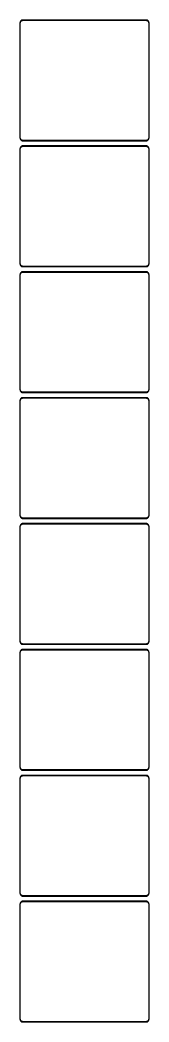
# Model space of a CAD drawing. Header units: metres. Extents: x -112 to 112, y 3180 to 6456.
# Drawn here: x -112 to 112, y 4713 to 6456 of the extents above; entities that cross this region are included whole.
import ezdxf

# ---------------------------------------------------------------- set-up
doc = ezdxf.new("R2010")
doc.units = ezdxf.units.M

msp = doc.modelspace()

# ---------------------------------------------------------------- linework, layer by layer
for p, q in [((-112.461, 6451.63), (-112.5, 6451)), ((-112.5, 6451), (-112.5, 6251)), ((-112.343, 6452.24), (-112.461, 6451.63)), ((-112.149, 6452.84), (-112.343, 6452.24)), ((-111.882, 6453.41), (-112.149, 6452.84)), ((-112, 6450.75), (-111.963, 6451.35)), ((-112, 6251.25), (-112, 6450.75)), ((-111.963, 6451.35), (-111.851, 6451.93)), ((-111.545, 6453.94), (-111.882, 6453.41)), ((-111.851, 6451.93), (-111.666, 6452.5)), ((-111.666, 6452.5), (-111.412, 6453.04)), ((-111.145, 6454.42), (-111.545, 6453.94)), ((-111.412, 6453.04), (-111.093, 6453.54)), ((-110.687, 6454.85), (-111.145, 6454.42)), ((-111.093, 6453.54), (-110.713, 6454)), ((-110.713, 6454), (-110.278, 6454.41)), ((-110.179, 6455.22), (-110.687, 6454.85)), ((-110.278, 6454.41), (-109.795, 6454.76)), ((-109.629, 6455.52), (-110.179, 6455.22)), ((-109.795, 6454.76), (-109.272, 6455.05)), ((-109.045, 6455.76), (-109.629, 6455.52)), ((-109.272, 6455.05), (-108.718, 6455.27)), ((-108.437, 6455.91), (-109.045, 6455.76)), ((-108.718, 6455.27), (-108.14, 6455.42)), ((-107.814, 6455.99), (-108.437, 6455.91)), ((-108.14, 6455.42), (-107.548, 6455.49)), ((107.814, 6455.99), (-107.814, 6455.99)), ((-107.548, 6455.49), (107.548, 6455.49)), ((107.548, 6455.49), (108.14, 6455.42)), ((108.437, 6455.91), (107.814, 6455.99)), ((108.14, 6455.42), (108.718, 6455.27)), ((109.045, 6455.76), (108.437, 6455.91)), ((108.718, 6455.27), (109.272, 6455.05)), ((109.629, 6455.52), (109.045, 6455.76)), ((109.272, 6455.05), (109.795, 6454.76)), ((110.179, 6455.22), (109.629, 6455.52)), ((109.795, 6454.76), (110.278, 6454.41)), ((110.687, 6454.85), (110.179, 6455.22)), ((110.278, 6454.41), (110.713, 6454)), ((111.145, 6454.42), (110.687, 6454.85)), ((110.713, 6454), (111.093, 6453.54)), ((111.093, 6453.54), (111.412, 6453.04)), ((111.545, 6453.94), (111.145, 6454.42)), ((111.412, 6453.04), (111.666, 6452.5)), ((111.882, 6453.41), (111.545, 6453.94)), ((111.666, 6452.5), (111.851, 6451.93)), ((111.851, 6451.93), (111.963, 6451.35)), ((112.149, 6452.84), (111.882, 6453.41)), ((111.963, 6451.35), (112, 6450.75)), ((112, 6450.75), (112, 6251.25)), ((112.343, 6452.24), (112.149, 6452.84)), ((112.461, 6451.63), (112.343, 6452.24)), ((112.5, 6451), (112.461, 6451.63)), ((112.5, 6251), (112.5, 6451)), ((-112.5, 6251), (-112.461, 6250.37)), ((-112.461, 6250.37), (-112.343, 6249.76)), ((-112.343, 6249.76), (-112.149, 6249.16)), ((-112.149, 6249.16), (-111.882, 6248.59)), ((-111.963, 6250.65), (-112, 6251.25)), ((-111.851, 6250.07), (-111.963, 6250.65)), ((-111.882, 6248.59), (-111.545, 6248.06)), ((-111.666, 6249.5), (-111.851, 6250.07)), ((-111.412, 6248.96), (-111.666, 6249.5)), ((-111.545, 6248.06), (-111.145, 6247.58)), ((-111.093, 6248.46), (-111.412, 6248.96)), ((-111.145, 6247.58), (-110.687, 6247.15)), ((-110.713, 6248), (-111.093, 6248.46)), ((-110.278, 6247.59), (-110.713, 6248)), ((-110.687, 6247.15), (-110.179, 6246.78)), ((-109.795, 6247.24), (-110.278, 6247.59)), ((-110.179, 6246.78), (-109.629, 6246.48)), ((-109.272, 6246.95), (-109.795, 6247.24)), ((-109.629, 6246.48), (-109.045, 6246.24)), ((-108.718, 6246.73), (-109.272, 6246.95)), ((-109.045, 6246.24), (-108.437, 6246.09)), ((-108.14, 6246.58), (-108.718, 6246.73)), ((-108.437, 6246.09), (-107.814, 6246.01)), ((-107.548, 6246.51), (-108.14, 6246.58)), ((-107.814, 6246.01), (107.814, 6246.01)), ((107.548, 6246.51), (-107.548, 6246.51)), ((108.14, 6246.58), (107.548, 6246.51)), ((107.814, 6246.01), (108.437, 6246.09)), ((108.718, 6246.73), (108.14, 6246.58)), ((108.437, 6246.09), (109.045, 6246.24)), ((109.272, 6246.95), (108.718, 6246.73)), ((109.045, 6246.24), (109.629, 6246.48)), ((109.795, 6247.24), (109.272, 6246.95)), ((109.629, 6246.48), (110.179, 6246.78)), ((110.278, 6247.59), (109.795, 6247.24)), ((110.179, 6246.78), (110.687, 6247.15)), ((110.713, 6248), (110.278, 6247.59)), ((110.687, 6247.15), (111.145, 6247.58)), ((111.093, 6248.46), (110.713, 6248)), ((111.412, 6248.96), (111.093, 6248.46)), ((111.145, 6247.58), (111.545, 6248.06)), ((111.666, 6249.5), (111.412, 6248.96)), ((111.545, 6248.06), (111.882, 6248.59)), ((111.851, 6250.07), (111.666, 6249.5)), ((111.963, 6250.65), (111.851, 6250.07)), ((111.882, 6248.59), (112.149, 6249.16)), ((112, 6251.25), (111.963, 6250.65)), ((112.149, 6249.16), (112.343, 6249.76)), ((112.343, 6249.76), (112.461, 6250.37)), ((112.461, 6250.37), (112.5, 6251)), ((-112.461, 6232.63), (-112.5, 6232)), ((-112.5, 6232), (-112.5, 6032)), ((-112.343, 6233.24), (-112.461, 6232.63)), ((-112.149, 6233.84), (-112.343, 6233.24)), ((-111.882, 6234.41), (-112.149, 6233.84)), ((-112, 6231.75), (-111.963, 6232.35)), ((-112, 6032.25), (-112, 6231.75)), ((-111.963, 6232.35), (-111.851, 6232.93)), ((-111.545, 6234.94), (-111.882, 6234.41)), ((-111.851, 6232.93), (-111.666, 6233.5)), ((-111.666, 6233.5), (-111.412, 6234.04)), ((-111.145, 6235.42), (-111.545, 6234.94)), ((-111.412, 6234.04), (-111.093, 6234.54)), ((-110.687, 6235.85), (-111.145, 6235.42)), ((-111.093, 6234.54), (-110.713, 6235)), ((-110.713, 6235), (-110.278, 6235.41)), ((-110.179, 6236.22), (-110.687, 6235.85)), ((-110.278, 6235.41), (-109.795, 6235.76)), ((-109.629, 6236.52), (-110.179, 6236.22)), ((-109.795, 6235.76), (-109.272, 6236.05)), ((-109.045, 6236.76), (-109.629, 6236.52)), ((-109.272, 6236.05), (-108.718, 6236.27)), ((-108.437, 6236.91), (-109.045, 6236.76)), ((-108.718, 6236.27), (-108.14, 6236.42)), ((-107.814, 6236.99), (-108.437, 6236.91)), ((-108.14, 6236.42), (-107.548, 6236.49)), ((107.814, 6236.99), (-107.814, 6236.99)), ((-107.548, 6236.49), (107.548, 6236.49)), ((107.548, 6236.49), (108.14, 6236.42)), ((108.437, 6236.91), (107.814, 6236.99)), ((108.14, 6236.42), (108.718, 6236.27)), ((109.045, 6236.76), (108.437, 6236.91)), ((108.718, 6236.27), (109.272, 6236.05)), ((109.629, 6236.52), (109.045, 6236.76)), ((109.272, 6236.05), (109.795, 6235.76)), ((110.179, 6236.22), (109.629, 6236.52)), ((109.795, 6235.76), (110.278, 6235.41)), ((110.687, 6235.85), (110.179, 6236.22)), ((110.278, 6235.41), (110.713, 6235)), ((111.145, 6235.42), (110.687, 6235.85)), ((110.713, 6235), (111.093, 6234.54)), ((111.093, 6234.54), (111.412, 6234.04)), ((111.545, 6234.94), (111.145, 6235.42)), ((111.412, 6234.04), (111.666, 6233.5)), ((111.882, 6234.41), (111.545, 6234.94)), ((111.666, 6233.5), (111.851, 6232.93)), ((111.851, 6232.93), (111.963, 6232.35)), ((112.149, 6233.84), (111.882, 6234.41)), ((111.963, 6232.35), (112, 6231.75)), ((112, 6231.75), (112, 6032.25)), ((112.343, 6233.24), (112.149, 6233.84)), ((112.461, 6232.63), (112.343, 6233.24)), ((112.5, 6232), (112.461, 6232.63)), ((112.5, 6032), (112.5, 6232)), ((-112.5, 6032), (-112.461, 6031.37)), ((-112.461, 6031.37), (-112.343, 6030.76)), ((-112.343, 6030.76), (-112.149, 6030.16)), ((-111.963, 6031.65), (-112, 6032.25)), ((-111.851, 6031.07), (-111.963, 6031.65)), ((-111.666, 6030.5), (-111.851, 6031.07)), ((111.851, 6031.07), (111.666, 6030.5)), ((111.963, 6031.65), (111.851, 6031.07)), ((112, 6032.25), (111.963, 6031.65)), ((112.149, 6030.16), (112.343, 6030.76)), ((112.343, 6030.76), (112.461, 6031.37)), ((112.461, 6031.37), (112.5, 6032)), ((-112.461, 6013.63), (-112.5, 6013)), ((-112.343, 6014.24), (-112.461, 6013.63)), ((-112.149, 6014.84), (-112.343, 6014.24)), ((-112.149, 6030.16), (-111.882, 6029.59)), ((-111.882, 6015.41), (-112.149, 6014.84)), ((-112, 6012.75), (-111.963, 6013.35)), ((-111.963, 6013.35), (-111.851, 6013.93)), ((-111.882, 6029.59), (-111.545, 6029.06)), ((-111.545, 6015.94), (-111.882, 6015.41)), ((-111.851, 6013.93), (-111.666, 6014.5)), ((-111.412, 6029.96), (-111.666, 6030.5)), ((-111.666, 6014.5), (-111.412, 6015.04)), ((-111.545, 6029.06), (-111.145, 6028.58)), ((-111.145, 6016.42), (-111.545, 6015.94)), ((-111.093, 6029.46), (-111.412, 6029.96)), ((-111.412, 6015.04), (-111.093, 6015.54)), ((-111.145, 6028.58), (-110.687, 6028.15)), ((-110.687, 6016.85), (-111.145, 6016.42)), ((-110.713, 6029), (-111.093, 6029.46)), ((-111.093, 6015.54), (-110.713, 6016)), ((-110.278, 6028.59), (-110.713, 6029)), ((-110.713, 6016), (-110.278, 6016.41)), ((-110.687, 6028.15), (-110.179, 6027.78)), ((-110.179, 6017.22), (-110.687, 6016.85)), ((-109.795, 6028.24), (-110.278, 6028.59)), ((-110.278, 6016.41), (-109.795, 6016.76)), ((-110.179, 6027.78), (-109.629, 6027.48)), ((-109.629, 6017.52), (-110.179, 6017.22)), ((-109.272, 6027.95), (-109.795, 6028.24)), ((-109.795, 6016.76), (-109.272, 6017.05)), ((-109.629, 6027.48), (-109.045, 6027.24)), ((-109.045, 6017.76), (-109.629, 6017.52)), ((-108.718, 6027.73), (-109.272, 6027.95)), ((-109.272, 6017.05), (-108.718, 6017.27)), ((-109.045, 6027.24), (-108.437, 6027.09)), ((-108.437, 6017.91), (-109.045, 6017.76)), ((-108.14, 6027.58), (-108.718, 6027.73)), ((-108.718, 6017.27), (-108.14, 6017.42)), ((-108.437, 6027.09), (-107.814, 6027.01)), ((-107.814, 6017.99), (-108.437, 6017.91)), ((-107.548, 6027.51), (-108.14, 6027.58)), ((-108.14, 6017.42), (-107.548, 6017.49)), ((-107.814, 6027.01), (107.814, 6027.01)), ((107.814, 6017.99), (-107.814, 6017.99)), ((107.548, 6027.51), (-107.548, 6027.51)), ((-107.548, 6017.49), (107.548, 6017.49)), ((108.14, 6027.58), (107.548, 6027.51)), ((107.548, 6017.49), (108.14, 6017.42)), ((107.814, 6027.01), (108.437, 6027.09)), ((108.437, 6017.91), (107.814, 6017.99)), ((108.718, 6027.73), (108.14, 6027.58)), ((108.14, 6017.42), (108.718, 6017.27)), ((108.437, 6027.09), (109.045, 6027.24)), ((109.045, 6017.76), (108.437, 6017.91)), ((109.272, 6027.95), (108.718, 6027.73)), ((108.718, 6017.27), (109.272, 6017.05)), ((109.045, 6027.24), (109.629, 6027.48)), ((109.629, 6017.52), (109.045, 6017.76)), ((109.795, 6028.24), (109.272, 6027.95)), ((109.272, 6017.05), (109.795, 6016.76)), ((109.629, 6027.48), (110.179, 6027.78)), ((110.179, 6017.22), (109.629, 6017.52)), ((110.278, 6028.59), (109.795, 6028.24)), ((109.795, 6016.76), (110.278, 6016.41)), ((110.179, 6027.78), (110.687, 6028.15)), ((110.687, 6016.85), (110.179, 6017.22)), ((110.713, 6029), (110.278, 6028.59)), ((110.278, 6016.41), (110.713, 6016)), ((110.687, 6028.15), (111.145, 6028.58)), ((111.145, 6016.42), (110.687, 6016.85)), ((111.093, 6029.46), (110.713, 6029)), ((110.713, 6016), (111.093, 6015.54)), ((111.412, 6029.96), (111.093, 6029.46)), ((111.093, 6015.54), (111.412, 6015.04)), ((111.145, 6028.58), (111.545, 6029.06)), ((111.545, 6015.94), (111.145, 6016.42)), ((111.666, 6030.5), (111.412, 6029.96)), ((111.412, 6015.04), (111.666, 6014.5)), ((111.545, 6029.06), (111.882, 6029.59)), ((111.882, 6015.41), (111.545, 6015.94)), ((111.666, 6014.5), (111.851, 6013.93)), ((111.851, 6013.93), (111.963, 6013.35)), ((111.882, 6029.59), (112.149, 6030.16)), ((112.149, 6014.84), (111.882, 6015.41)), ((111.963, 6013.35), (112, 6012.75)), ((112.343, 6014.24), (112.149, 6014.84)), ((112.461, 6013.63), (112.343, 6014.24)), ((112.5, 6013), (112.461, 6013.63)), ((-112.5, 6013), (-112.5, 5813)), ((-112, 5813.25), (-112, 6012.75)), ((112, 6012.75), (112, 5813.25)), ((112.5, 5813), (112.5, 6013)), ((-112.5, 5813), (-112.461, 5812.37)), ((-112.461, 5812.37), (-112.343, 5811.76)), ((-112.343, 5811.76), (-112.149, 5811.16)), ((-112.149, 5811.16), (-111.882, 5810.59)), ((-111.963, 5812.65), (-112, 5813.25)), ((-111.851, 5812.07), (-111.963, 5812.65)), ((-111.882, 5810.59), (-111.545, 5810.06)), ((-111.666, 5811.5), (-111.851, 5812.07)), ((-111.412, 5810.96), (-111.666, 5811.5)), ((-111.545, 5810.06), (-111.145, 5809.58)), ((-111.093, 5810.46), (-111.412, 5810.96)), ((-111.145, 5809.58), (-110.687, 5809.15)), ((-110.713, 5810), (-111.093, 5810.46)), ((-110.278, 5809.59), (-110.713, 5810)), ((-110.687, 5809.15), (-110.179, 5808.78)), ((-109.795, 5809.24), (-110.278, 5809.59)), ((-110.179, 5808.78), (-109.629, 5808.48)), ((-109.272, 5808.95), (-109.795, 5809.24)), ((-109.629, 5808.48), (-109.045, 5808.24)), ((-108.718, 5808.73), (-109.272, 5808.95)), ((-109.045, 5808.24), (-108.437, 5808.09)), ((-108.14, 5808.58), (-108.718, 5808.73)), ((-108.437, 5808.09), (-107.814, 5808.01)), ((-107.548, 5808.51), (-108.14, 5808.58)), ((-107.814, 5808.01), (107.814, 5808.01)), ((107.548, 5808.51), (-107.548, 5808.51)), ((108.14, 5808.58), (107.548, 5808.51)), ((107.814, 5808.01), (108.437, 5808.09)), ((108.718, 5808.73), (108.14, 5808.58)), ((108.437, 5808.09), (109.045, 5808.24)), ((109.272, 5808.95), (108.718, 5808.73)), ((109.045, 5808.24), (109.629, 5808.48)), ((109.795, 5809.24), (109.272, 5808.95)), ((109.629, 5808.48), (110.179, 5808.78)), ((110.278, 5809.59), (109.795, 5809.24)), ((110.179, 5808.78), (110.687, 5809.15)), ((110.713, 5810), (110.278, 5809.59)), ((110.687, 5809.15), (111.145, 5809.58)), ((111.093, 5810.46), (110.713, 5810)), ((111.412, 5810.96), (111.093, 5810.46)), ((111.145, 5809.58), (111.545, 5810.06)), ((111.666, 5811.5), (111.412, 5810.96)), ((111.545, 5810.06), (111.882, 5810.59)), ((111.851, 5812.07), (111.666, 5811.5)), ((111.963, 5812.65), (111.851, 5812.07)), ((111.882, 5810.59), (112.149, 5811.16)), ((112, 5813.25), (111.963, 5812.65)), ((112.149, 5811.16), (112.343, 5811.76)), ((112.343, 5811.76), (112.461, 5812.37)), ((112.461, 5812.37), (112.5, 5813)), ((-112.461, 5794.63), (-112.5, 5794)), ((-112.5, 5794), (-112.5, 5594)), ((-112.343, 5795.24), (-112.461, 5794.63)), ((-112.149, 5795.84), (-112.343, 5795.24)), ((-111.882, 5796.41), (-112.149, 5795.84)), ((-112, 5793.75), (-111.963, 5794.35)), ((-112, 5594.25), (-112, 5793.75)), ((-111.963, 5794.35), (-111.851, 5794.93)), ((-111.545, 5796.94), (-111.882, 5796.41)), ((-111.851, 5794.93), (-111.666, 5795.5)), ((-111.666, 5795.5), (-111.412, 5796.04)), ((-111.145, 5797.42), (-111.545, 5796.94)), ((-111.412, 5796.04), (-111.093, 5796.54)), ((-110.687, 5797.85), (-111.145, 5797.42)), ((-111.093, 5796.54), (-110.713, 5797)), ((-110.713, 5797), (-110.278, 5797.41)), ((-110.179, 5798.22), (-110.687, 5797.85)), ((-110.278, 5797.41), (-109.795, 5797.76)), ((-109.629, 5798.52), (-110.179, 5798.22)), ((-109.795, 5797.76), (-109.272, 5798.05)), ((-109.045, 5798.76), (-109.629, 5798.52)), ((-109.272, 5798.05), (-108.718, 5798.27)), ((-108.437, 5798.91), (-109.045, 5798.76)), ((-108.718, 5798.27), (-108.14, 5798.42)), ((-107.814, 5798.99), (-108.437, 5798.91)), ((-108.14, 5798.42), (-107.548, 5798.49)), ((107.814, 5798.99), (-107.814, 5798.99)), ((-107.548, 5798.49), (107.548, 5798.49)), ((107.548, 5798.49), (108.14, 5798.42)), ((108.437, 5798.91), (107.814, 5798.99)), ((108.14, 5798.42), (108.718, 5798.27)), ((109.045, 5798.76), (108.437, 5798.91)), ((108.718, 5798.27), (109.272, 5798.05)), ((109.629, 5798.52), (109.045, 5798.76)), ((109.272, 5798.05), (109.795, 5797.76)), ((110.179, 5798.22), (109.629, 5798.52)), ((109.795, 5797.76), (110.278, 5797.41)), ((110.687, 5797.85), (110.179, 5798.22)), ((110.278, 5797.41), (110.713, 5797)), ((111.145, 5797.42), (110.687, 5797.85)), ((110.713, 5797), (111.093, 5796.54)), ((111.093, 5796.54), (111.412, 5796.04)), ((111.545, 5796.94), (111.145, 5797.42)), ((111.412, 5796.04), (111.666, 5795.5)), ((111.882, 5796.41), (111.545, 5796.94)), ((111.666, 5795.5), (111.851, 5794.93)), ((111.851, 5794.93), (111.963, 5794.35)), ((112.149, 5795.84), (111.882, 5796.41)), ((111.963, 5794.35), (112, 5793.75)), ((112, 5793.75), (112, 5594.25)), ((112.343, 5795.24), (112.149, 5795.84)), ((112.461, 5794.63), (112.343, 5795.24)), ((112.5, 5794), (112.461, 5794.63)), ((112.5, 5594), (112.5, 5794)), ((-112.5, 5594), (-112.461, 5593.37)), ((-112.461, 5593.37), (-112.343, 5592.76)), ((-112.343, 5592.76), (-112.149, 5592.16)), ((-112.149, 5592.16), (-111.882, 5591.59)), ((-111.963, 5593.65), (-112, 5594.25)), ((-111.851, 5593.07), (-111.963, 5593.65)), ((-111.882, 5591.59), (-111.545, 5591.06)), ((-111.545, 5577.94), (-111.882, 5577.41)), ((-111.666, 5592.5), (-111.851, 5593.07)), ((-111.412, 5591.96), (-111.666, 5592.5)), ((-111.545, 5591.06), (-111.145, 5590.58)), ((-111.145, 5578.42), (-111.545, 5577.94)), ((-111.093, 5591.46), (-111.412, 5591.96)), ((-111.412, 5577.04), (-111.093, 5577.54)), ((-111.145, 5590.58), (-110.687, 5590.15)), ((-110.687, 5578.85), (-111.145, 5578.42)), ((-110.713, 5591), (-111.093, 5591.46)), ((-111.093, 5577.54), (-110.713, 5578)), ((-110.278, 5590.59), (-110.713, 5591)), ((-110.713, 5578), (-110.278, 5578.41)), ((-110.687, 5590.15), (-110.179, 5589.78)), ((-110.179, 5579.22), (-110.687, 5578.85)), ((-109.795, 5590.24), (-110.278, 5590.59)), ((-110.278, 5578.41), (-109.795, 5578.76)), ((-110.179, 5589.78), (-109.629, 5589.48)), ((-109.629, 5579.52), (-110.179, 5579.22)), ((-109.272, 5589.95), (-109.795, 5590.24)), ((-109.795, 5578.76), (-109.272, 5579.05)), ((-109.629, 5589.48), (-109.045, 5589.24)), ((-109.045, 5579.76), (-109.629, 5579.52)), ((-108.718, 5589.73), (-109.272, 5589.95)), ((-109.272, 5579.05), (-108.718, 5579.27)), ((-109.045, 5589.24), (-108.437, 5589.09)), ((-108.437, 5579.91), (-109.045, 5579.76)), ((-108.14, 5589.58), (-108.718, 5589.73)), ((-108.718, 5579.27), (-108.14, 5579.42)), ((-108.437, 5589.09), (-107.814, 5589.01)), ((-107.814, 5579.99), (-108.437, 5579.91)), ((-107.548, 5589.51), (-108.14, 5589.58)), ((-108.14, 5579.42), (-107.548, 5579.49)), ((-107.814, 5589.01), (107.814, 5589.01)), ((107.814, 5579.99), (-107.814, 5579.99)), ((107.548, 5589.51), (-107.548, 5589.51)), ((-107.548, 5579.49), (107.548, 5579.49)), ((108.14, 5589.58), (107.548, 5589.51)), ((107.548, 5579.49), (108.14, 5579.42)), ((107.814, 5589.01), (108.437, 5589.09)), ((108.437, 5579.91), (107.814, 5579.99)), ((108.718, 5589.73), (108.14, 5589.58)), ((108.14, 5579.42), (108.718, 5579.27)), ((108.437, 5589.09), (109.045, 5589.24)), ((109.045, 5579.76), (108.437, 5579.91)), ((109.272, 5589.95), (108.718, 5589.73)), ((108.718, 5579.27), (109.272, 5579.05)), ((109.045, 5589.24), (109.629, 5589.48)), ((109.629, 5579.52), (109.045, 5579.76)), ((109.795, 5590.24), (109.272, 5589.95)), ((109.272, 5579.05), (109.795, 5578.76)), ((109.629, 5589.48), (110.179, 5589.78)), ((110.179, 5579.22), (109.629, 5579.52)), ((110.278, 5590.59), (109.795, 5590.24)), ((109.795, 5578.76), (110.278, 5578.41)), ((110.179, 5589.78), (110.687, 5590.15)), ((110.687, 5578.85), (110.179, 5579.22)), ((110.713, 5591), (110.278, 5590.59)), ((110.278, 5578.41), (110.713, 5578)), ((110.687, 5590.15), (111.145, 5590.58)), ((111.145, 5578.42), (110.687, 5578.85)), ((111.093, 5591.46), (110.713, 5591)), ((110.713, 5578), (111.093, 5577.54)), ((111.412, 5591.96), (111.093, 5591.46)), ((111.093, 5577.54), (111.412, 5577.04)), ((111.145, 5590.58), (111.545, 5591.06)), ((111.545, 5577.94), (111.145, 5578.42)), ((111.666, 5592.5), (111.412, 5591.96)), ((111.545, 5591.06), (111.882, 5591.59)), ((111.882, 5577.41), (111.545, 5577.94)), ((111.851, 5593.07), (111.666, 5592.5)), ((111.963, 5593.65), (111.851, 5593.07)), ((111.882, 5591.59), (112.149, 5592.16)), ((112, 5594.25), (111.963, 5593.65)), ((112.149, 5592.16), (112.343, 5592.76)), ((112.343, 5592.76), (112.461, 5593.37)), ((112.461, 5593.37), (112.5, 5594)), ((-112.461, 5575.63), (-112.5, 5575)), ((-112.5, 5575), (-112.5, 5375)), ((-112.343, 5576.24), (-112.461, 5575.63)), ((-112.149, 5576.84), (-112.343, 5576.24)), ((-111.882, 5577.41), (-112.149, 5576.84)), ((-112, 5574.75), (-111.963, 5575.35)), ((-112, 5375.25), (-112, 5574.75)), ((-111.963, 5575.35), (-111.851, 5575.93)), ((-111.851, 5575.93), (-111.666, 5576.5)), ((-111.666, 5576.5), (-111.412, 5577.04)), ((111.412, 5577.04), (111.666, 5576.5)), ((111.666, 5576.5), (111.851, 5575.93)), ((111.851, 5575.93), (111.963, 5575.35)), ((112.149, 5576.84), (111.882, 5577.41)), ((111.963, 5575.35), (112, 5574.75)), ((112, 5574.75), (112, 5375.25)), ((112.343, 5576.24), (112.149, 5576.84)), ((112.461, 5575.63), (112.343, 5576.24)), ((112.5, 5575), (112.461, 5575.63)), ((112.5, 5375), (112.5, 5575)), ((-112.5, 5375), (-112.461, 5374.37)), ((-112.461, 5374.37), (-112.343, 5373.76)), ((-112.343, 5373.76), (-112.149, 5373.16)), ((-112.149, 5373.16), (-111.882, 5372.59)), ((-111.963, 5374.65), (-112, 5375.25)), ((-111.851, 5374.07), (-111.963, 5374.65)), ((-111.882, 5372.59), (-111.545, 5372.06)), ((-111.666, 5373.5), (-111.851, 5374.07)), ((-111.412, 5372.96), (-111.666, 5373.5)), ((-111.545, 5372.06), (-111.145, 5371.58)), ((-111.093, 5372.46), (-111.412, 5372.96)), ((-111.145, 5371.58), (-110.687, 5371.15)), ((-110.713, 5372), (-111.093, 5372.46)), ((-110.278, 5371.59), (-110.713, 5372)), ((-110.687, 5371.15), (-110.179, 5370.78)), ((-109.795, 5371.24), (-110.278, 5371.59)), ((-110.179, 5370.78), (-109.629, 5370.48)), ((-109.272, 5370.95), (-109.795, 5371.24)), ((-109.629, 5370.48), (-109.045, 5370.24)), ((-108.718, 5370.73), (-109.272, 5370.95)), ((-109.045, 5370.24), (-108.437, 5370.09)), ((-108.14, 5370.58), (-108.718, 5370.73)), ((-108.437, 5370.09), (-107.814, 5370.01)), ((-107.548, 5370.51), (-108.14, 5370.58)), ((-107.814, 5370.01), (107.814, 5370.01)), ((107.548, 5370.51), (-107.548, 5370.51)), ((108.14, 5370.58), (107.548, 5370.51)), ((107.814, 5370.01), (108.437, 5370.09)), ((108.718, 5370.73), (108.14, 5370.58)), ((108.437, 5370.09), (109.045, 5370.24)), ((109.272, 5370.95), (108.718, 5370.73)), ((109.045, 5370.24), (109.629, 5370.48)), ((109.795, 5371.24), (109.272, 5370.95)), ((109.629, 5370.48), (110.179, 5370.78)), ((110.278, 5371.59), (109.795, 5371.24)), ((110.179, 5370.78), (110.687, 5371.15)), ((110.713, 5372), (110.278, 5371.59)), ((110.687, 5371.15), (111.145, 5371.58)), ((111.093, 5372.46), (110.713, 5372)), ((111.412, 5372.96), (111.093, 5372.46)), ((111.145, 5371.58), (111.545, 5372.06)), ((111.666, 5373.5), (111.412, 5372.96)), ((111.545, 5372.06), (111.882, 5372.59)), ((111.851, 5374.07), (111.666, 5373.5)), ((111.963, 5374.65), (111.851, 5374.07)), ((111.882, 5372.59), (112.149, 5373.16)), ((112, 5375.25), (111.963, 5374.65)), ((112.149, 5373.16), (112.343, 5373.76)), ((112.343, 5373.76), (112.461, 5374.37)), ((112.461, 5374.37), (112.5, 5375)), ((-112.461, 5356.63), (-112.5, 5356)), ((-112.5, 5356), (-112.5, 5156)), ((-112.343, 5357.24), (-112.461, 5356.63)), ((-112.149, 5357.84), (-112.343, 5357.24)), ((-111.882, 5358.41), (-112.149, 5357.84)), ((-112, 5355.75), (-111.963, 5356.35)), ((-112, 5156.25), (-112, 5355.75)), ((-111.963, 5356.35), (-111.851, 5356.93)), ((-111.545, 5358.94), (-111.882, 5358.41)), ((-111.851, 5356.93), (-111.666, 5357.5)), ((-111.666, 5357.5), (-111.412, 5358.04)), ((-111.145, 5359.42), (-111.545, 5358.94)), ((-111.412, 5358.04), (-111.093, 5358.54)), ((-110.687, 5359.85), (-111.145, 5359.42)), ((-111.093, 5358.54), (-110.713, 5359)), ((-110.713, 5359), (-110.278, 5359.41)), ((-110.179, 5360.22), (-110.687, 5359.85)), ((-110.278, 5359.41), (-109.795, 5359.76)), ((-109.629, 5360.52), (-110.179, 5360.22)), ((-109.795, 5359.76), (-109.272, 5360.05)), ((-109.045, 5360.76), (-109.629, 5360.52)), ((-109.272, 5360.05), (-108.718, 5360.27)), ((-108.437, 5360.91), (-109.045, 5360.76)), ((-108.718, 5360.27), (-108.14, 5360.42)), ((-107.814, 5360.99), (-108.437, 5360.91)), ((-108.14, 5360.42), (-107.548, 5360.49)), ((107.814, 5360.99), (-107.814, 5360.99)), ((-107.548, 5360.49), (107.548, 5360.49)), ((107.548, 5360.49), (108.14, 5360.42)), ((108.437, 5360.91), (107.814, 5360.99)), ((108.14, 5360.42), (108.718, 5360.27)), ((109.045, 5360.76), (108.437, 5360.91)), ((108.718, 5360.27), (109.272, 5360.05)), ((109.629, 5360.52), (109.045, 5360.76)), ((109.272, 5360.05), (109.795, 5359.76)), ((110.179, 5360.22), (109.629, 5360.52)), ((109.795, 5359.76), (110.278, 5359.41)), ((110.687, 5359.85), (110.179, 5360.22)), ((110.278, 5359.41), (110.713, 5359)), ((111.145, 5359.42), (110.687, 5359.85)), ((110.713, 5359), (111.093, 5358.54)), ((111.093, 5358.54), (111.412, 5358.04)), ((111.545, 5358.94), (111.145, 5359.42)), ((111.412, 5358.04), (111.666, 5357.5)), ((111.882, 5358.41), (111.545, 5358.94)), ((111.666, 5357.5), (111.851, 5356.93)), ((111.851, 5356.93), (111.963, 5356.35)), ((112.149, 5357.84), (111.882, 5358.41)), ((111.963, 5356.35), (112, 5355.75)), ((112, 5355.75), (112, 5156.25)), ((112.343, 5357.24), (112.149, 5357.84)), ((112.461, 5356.63), (112.343, 5357.24)), ((112.5, 5356), (112.461, 5356.63)), ((112.5, 5156), (112.5, 5356)), ((-112.5, 5156), (-112.461, 5155.37)), ((-112.461, 5155.37), (-112.343, 5154.76)), ((-112.343, 5154.76), (-112.149, 5154.16)), ((-112.149, 5154.16), (-111.882, 5153.59)), ((-111.963, 5155.65), (-112, 5156.25)), ((-111.851, 5155.07), (-111.963, 5155.65)), ((-111.882, 5153.59), (-111.545, 5153.06)), ((-111.666, 5154.5), (-111.851, 5155.07)), ((-111.412, 5153.96), (-111.666, 5154.5)), ((-111.545, 5153.06), (-111.145, 5152.58)), ((-111.093, 5153.46), (-111.412, 5153.96)), ((-111.145, 5152.58), (-110.687, 5152.15)), ((-110.713, 5153), (-111.093, 5153.46)), ((-110.278, 5152.59), (-110.713, 5153)), ((-110.687, 5152.15), (-110.179, 5151.78)), ((-109.795, 5152.24), (-110.278, 5152.59)), ((-110.179, 5151.78), (-109.629, 5151.48)), ((-109.272, 5151.95), (-109.795, 5152.24)), ((-109.629, 5151.48), (-109.045, 5151.24)), ((-108.718, 5151.73), (-109.272, 5151.95)), ((-109.045, 5151.24), (-108.437, 5151.09)), ((-108.437, 5141.91), (-109.045, 5141.76)), ((-108.14, 5151.58), (-108.718, 5151.73)), ((-108.437, 5151.09), (-107.814, 5151.01)), ((-107.814, 5141.99), (-108.437, 5141.91)), ((-107.548, 5151.51), (-108.14, 5151.58)), ((-107.814, 5151.01), (107.814, 5151.01)), ((107.814, 5141.99), (-107.814, 5141.99)), ((107.548, 5151.51), (-107.548, 5151.51)), ((108.14, 5151.58), (107.548, 5151.51)), ((107.814, 5151.01), (108.437, 5151.09)), ((108.437, 5141.91), (107.814, 5141.99)), ((108.718, 5151.73), (108.14, 5151.58)), ((108.437, 5151.09), (109.045, 5151.24)), ((109.045, 5141.76), (108.437, 5141.91)), ((109.272, 5151.95), (108.718, 5151.73)), ((109.045, 5151.24), (109.629, 5151.48)), ((109.795, 5152.24), (109.272, 5151.95)), ((109.629, 5151.48), (110.179, 5151.78)), ((110.278, 5152.59), (109.795, 5152.24)), ((110.179, 5151.78), (110.687, 5152.15)), ((110.713, 5153), (110.278, 5152.59)), ((110.687, 5152.15), (111.145, 5152.58)), ((111.093, 5153.46), (110.713, 5153)), ((111.412, 5153.96), (111.093, 5153.46)), ((111.145, 5152.58), (111.545, 5153.06)), ((111.666, 5154.5), (111.412, 5153.96)), ((111.545, 5153.06), (111.882, 5153.59)), ((111.851, 5155.07), (111.666, 5154.5)), ((111.963, 5155.65), (111.851, 5155.07)), ((111.882, 5153.59), (112.149, 5154.16)), ((112, 5156.25), (111.963, 5155.65)), ((112.149, 5154.16), (112.343, 5154.76)), ((112.343, 5154.76), (112.461, 5155.37)), ((112.461, 5155.37), (112.5, 5156)), ((-112.461, 5137.63), (-112.5, 5137)), ((-112.5, 5137), (-112.5, 4937)), ((-112.343, 5138.24), (-112.461, 5137.63)), ((-112.149, 5138.84), (-112.343, 5138.24)), ((-111.882, 5139.41), (-112.149, 5138.84)), ((-112, 5136.75), (-111.963, 5137.35)), ((-112, 4937.25), (-112, 5136.75)), ((-111.963, 5137.35), (-111.851, 5137.93)), ((-111.545, 5139.94), (-111.882, 5139.41)), ((-111.851, 5137.93), (-111.666, 5138.5)), ((-111.666, 5138.5), (-111.412, 5139.04)), ((-111.145, 5140.42), (-111.545, 5139.94)), ((-111.412, 5139.04), (-111.093, 5139.54)), ((-110.687, 5140.85), (-111.145, 5140.42)), ((-111.093, 5139.54), (-110.713, 5140)), ((-110.713, 5140), (-110.278, 5140.41)), ((-110.179, 5141.22), (-110.687, 5140.85)), ((-110.278, 5140.41), (-109.795, 5140.76)), ((-109.629, 5141.52), (-110.179, 5141.22)), ((-109.795, 5140.76), (-109.272, 5141.05)), ((-109.045, 5141.76), (-109.629, 5141.52)), ((-109.272, 5141.05), (-108.718, 5141.27)), ((-108.718, 5141.27), (-108.14, 5141.42)), ((-108.14, 5141.42), (-107.548, 5141.49)), ((-107.548, 5141.49), (107.548, 5141.49)), ((107.548, 5141.49), (108.14, 5141.42)), ((108.14, 5141.42), (108.718, 5141.27)), ((108.718, 5141.27), (109.272, 5141.05)), ((109.629, 5141.52), (109.045, 5141.76)), ((109.272, 5141.05), (109.795, 5140.76)), ((110.179, 5141.22), (109.629, 5141.52)), ((109.795, 5140.76), (110.278, 5140.41)), ((110.687, 5140.85), (110.179, 5141.22)), ((110.278, 5140.41), (110.713, 5140)), ((111.145, 5140.42), (110.687, 5140.85)), ((110.713, 5140), (111.093, 5139.54)), ((111.093, 5139.54), (111.412, 5139.04)), ((111.545, 5139.94), (111.145, 5140.42)), ((111.412, 5139.04), (111.666, 5138.5)), ((111.882, 5139.41), (111.545, 5139.94)), ((111.666, 5138.5), (111.851, 5137.93)), ((111.851, 5137.93), (111.963, 5137.35)), ((112.149, 5138.84), (111.882, 5139.41)), ((111.963, 5137.35), (112, 5136.75)), ((112, 5136.75), (112, 4937.25)), ((112.343, 5138.24), (112.149, 5138.84)), ((112.461, 5137.63), (112.343, 5138.24)), ((112.5, 5137), (112.461, 5137.63)), ((112.5, 4937), (112.5, 5137)), ((-112.5, 4937), (-112.461, 4936.37)), ((-112.461, 4936.37), (-112.343, 4935.76)), ((-112.343, 4935.76), (-112.149, 4935.16)), ((-112.149, 4935.16), (-111.882, 4934.59)), ((-111.963, 4936.65), (-112, 4937.25)), ((-111.851, 4936.07), (-111.963, 4936.65)), ((-111.882, 4934.59), (-111.545, 4934.06)), ((-111.666, 4935.5), (-111.851, 4936.07)), ((-111.412, 4934.96), (-111.666, 4935.5)), ((-111.545, 4934.06), (-111.145, 4933.58)), ((-111.093, 4934.46), (-111.412, 4934.96)), ((-111.145, 4933.58), (-110.687, 4933.15)), ((-110.713, 4934), (-111.093, 4934.46)), ((-110.278, 4933.59), (-110.713, 4934)), ((-110.687, 4933.15), (-110.179, 4932.78)), ((-109.795, 4933.24), (-110.278, 4933.59)), ((-110.179, 4932.78), (-109.629, 4932.48)), ((-109.272, 4932.95), (-109.795, 4933.24)), ((-108.718, 4932.73), (-109.272, 4932.95)), ((-108.14, 4932.58), (-108.718, 4932.73)), ((108.718, 4932.73), (108.14, 4932.58)), ((109.272, 4932.95), (108.718, 4932.73)), ((109.795, 4933.24), (109.272, 4932.95)), ((109.629, 4932.48), (110.179, 4932.78)), ((110.278, 4933.59), (109.795, 4933.24)), ((110.179, 4932.78), (110.687, 4933.15)), ((110.713, 4934), (110.278, 4933.59)), ((110.687, 4933.15), (111.145, 4933.58)), ((111.093, 4934.46), (110.713, 4934)), ((111.412, 4934.96), (111.093, 4934.46)), ((111.145, 4933.58), (111.545, 4934.06)), ((111.666, 4935.5), (111.412, 4934.96)), ((111.545, 4934.06), (111.882, 4934.59)), ((111.851, 4936.07), (111.666, 4935.5)), ((111.963, 4936.65), (111.851, 4936.07)), ((111.882, 4934.59), (112.149, 4935.16)), ((112, 4937.25), (111.963, 4936.65)), ((112.149, 4935.16), (112.343, 4935.76)), ((112.343, 4935.76), (112.461, 4936.37)), ((112.461, 4936.37), (112.5, 4937)), ((-112.461, 4918.63), (-112.5, 4918)), ((-112.5, 4918), (-112.5, 4718)), ((-112.343, 4919.24), (-112.461, 4918.63)), ((-112.149, 4919.84), (-112.343, 4919.24)), ((-111.882, 4920.41), (-112.149, 4919.84)), ((-112, 4917.75), (-111.963, 4918.35)), ((-112, 4718.25), (-112, 4917.75)), ((-111.963, 4918.35), (-111.851, 4918.93)), ((-111.545, 4920.94), (-111.882, 4920.41)), ((-111.851, 4918.93), (-111.666, 4919.5)), ((-111.666, 4919.5), (-111.412, 4920.04)), ((-111.145, 4921.42), (-111.545, 4920.94)), ((-111.412, 4920.04), (-111.093, 4920.54)), ((-110.687, 4921.85), (-111.145, 4921.42)), ((-111.093, 4920.54), (-110.713, 4921)), ((-110.713, 4921), (-110.278, 4921.41)), ((-110.179, 4922.22), (-110.687, 4921.85)), ((-110.278, 4921.41), (-109.795, 4921.76)), ((-109.629, 4922.52), (-110.179, 4922.22)), ((-109.795, 4921.76), (-109.272, 4922.05)), ((-109.629, 4932.48), (-109.045, 4932.24)), ((-109.045, 4922.76), (-109.629, 4922.52)), ((-109.272, 4922.05), (-108.718, 4922.27)), ((-109.045, 4932.24), (-108.437, 4932.09)), ((-108.437, 4922.91), (-109.045, 4922.76)), ((-108.718, 4922.27), (-108.14, 4922.42)), ((-108.437, 4932.09), (-107.814, 4932.01)), ((-107.814, 4922.99), (-108.437, 4922.91)), ((-107.548, 4932.51), (-108.14, 4932.58)), ((-108.14, 4922.42), (-107.548, 4922.49)), ((-107.814, 4932.01), (107.814, 4932.01)), ((107.814, 4922.99), (-107.814, 4922.99)), ((107.548, 4932.51), (-107.548, 4932.51)), ((-107.548, 4922.49), (107.548, 4922.49)), ((108.14, 4932.58), (107.548, 4932.51)), ((107.548, 4922.49), (108.14, 4922.42)), ((107.814, 4932.01), (108.437, 4932.09)), ((108.437, 4922.91), (107.814, 4922.99)), ((108.14, 4922.42), (108.718, 4922.27)), ((108.437, 4932.09), (109.045, 4932.24)), ((109.045, 4922.76), (108.437, 4922.91)), ((108.718, 4922.27), (109.272, 4922.05)), ((109.045, 4932.24), (109.629, 4932.48)), ((109.629, 4922.52), (109.045, 4922.76)), ((109.272, 4922.05), (109.795, 4921.76)), ((110.179, 4922.22), (109.629, 4922.52)), ((109.795, 4921.76), (110.278, 4921.41)), ((110.687, 4921.85), (110.179, 4922.22)), ((110.278, 4921.41), (110.713, 4921)), ((111.145, 4921.42), (110.687, 4921.85)), ((110.713, 4921), (111.093, 4920.54)), ((111.093, 4920.54), (111.412, 4920.04)), ((111.545, 4920.94), (111.145, 4921.42)), ((111.412, 4920.04), (111.666, 4919.5)), ((111.882, 4920.41), (111.545, 4920.94)), ((111.666, 4919.5), (111.851, 4918.93)), ((111.851, 4918.93), (111.963, 4918.35)), ((112.149, 4919.84), (111.882, 4920.41)), ((111.963, 4918.35), (112, 4917.75)), ((112, 4917.75), (112, 4718.25)), ((112.343, 4919.24), (112.149, 4919.84)), ((112.461, 4918.63), (112.343, 4919.24)), ((112.5, 4918), (112.461, 4918.63)), ((112.5, 4718), (112.5, 4918)), ((-112.5, 4718), (-112.461, 4717.37)), ((-112.461, 4717.37), (-112.343, 4716.76)), ((-112.343, 4716.76), (-112.149, 4716.16)), ((-112.149, 4716.16), (-111.882, 4715.59)), ((-111.963, 4717.65), (-112, 4718.25)), ((-111.851, 4717.07), (-111.963, 4717.65)), ((-111.882, 4715.59), (-111.545, 4715.06)), ((-111.666, 4716.5), (-111.851, 4717.07)), ((-111.412, 4715.96), (-111.666, 4716.5)), ((-111.545, 4715.06), (-111.145, 4714.58)), ((-111.093, 4715.46), (-111.412, 4715.96)), ((-111.145, 4714.58), (-110.687, 4714.15)), ((-110.713, 4715), (-111.093, 4715.46)), ((-110.278, 4714.59), (-110.713, 4715)), ((-110.687, 4714.15), (-110.179, 4713.78)), ((-109.795, 4714.24), (-110.278, 4714.59)), ((-110.179, 4713.78), (-109.629, 4713.48)), ((-109.272, 4713.95), (-109.795, 4714.24)), ((-109.629, 4713.48), (-109.045, 4713.24)), ((-108.718, 4713.73), (-109.272, 4713.95)), ((-109.045, 4713.24), (-108.437, 4713.09)), ((-108.14, 4713.58), (-108.718, 4713.73)), ((-108.437, 4713.09), (-107.814, 4713.01)), ((-107.548, 4713.51), (-108.14, 4713.58)), ((-107.814, 4713.01), (107.814, 4713.01)), ((107.548, 4713.51), (-107.548, 4713.51)), ((108.14, 4713.58), (107.548, 4713.51)), ((107.814, 4713.01), (108.437, 4713.09)), ((108.718, 4713.73), (108.14, 4713.58)), ((108.437, 4713.09), (109.045, 4713.24)), ((109.272, 4713.95), (108.718, 4713.73)), ((109.045, 4713.24), (109.629, 4713.48)), ((109.795, 4714.24), (109.272, 4713.95)), ((109.629, 4713.48), (110.179, 4713.78)), ((110.278, 4714.59), (109.795, 4714.24)), ((110.179, 4713.78), (110.687, 4714.15)), ((110.713, 4715), (110.278, 4714.59)), ((110.687, 4714.15), (111.145, 4714.58)), ((111.093, 4715.46), (110.713, 4715)), ((111.412, 4715.96), (111.093, 4715.46)), ((111.145, 4714.58), (111.545, 4715.06)), ((111.666, 4716.5), (111.412, 4715.96)), ((111.545, 4715.06), (111.882, 4715.59)), ((111.851, 4717.07), (111.666, 4716.5)), ((111.963, 4717.65), (111.851, 4717.07)), ((111.882, 4715.59), (112.149, 4716.16)), ((112, 4718.25), (111.963, 4717.65)), ((112.149, 4716.16), (112.343, 4716.76)), ((112.343, 4716.76), (112.461, 4717.37)), ((112.461, 4717.37), (112.5, 4718))]:
    msp.add_line(p, q)

doc.saveas('drawing.dxf')
